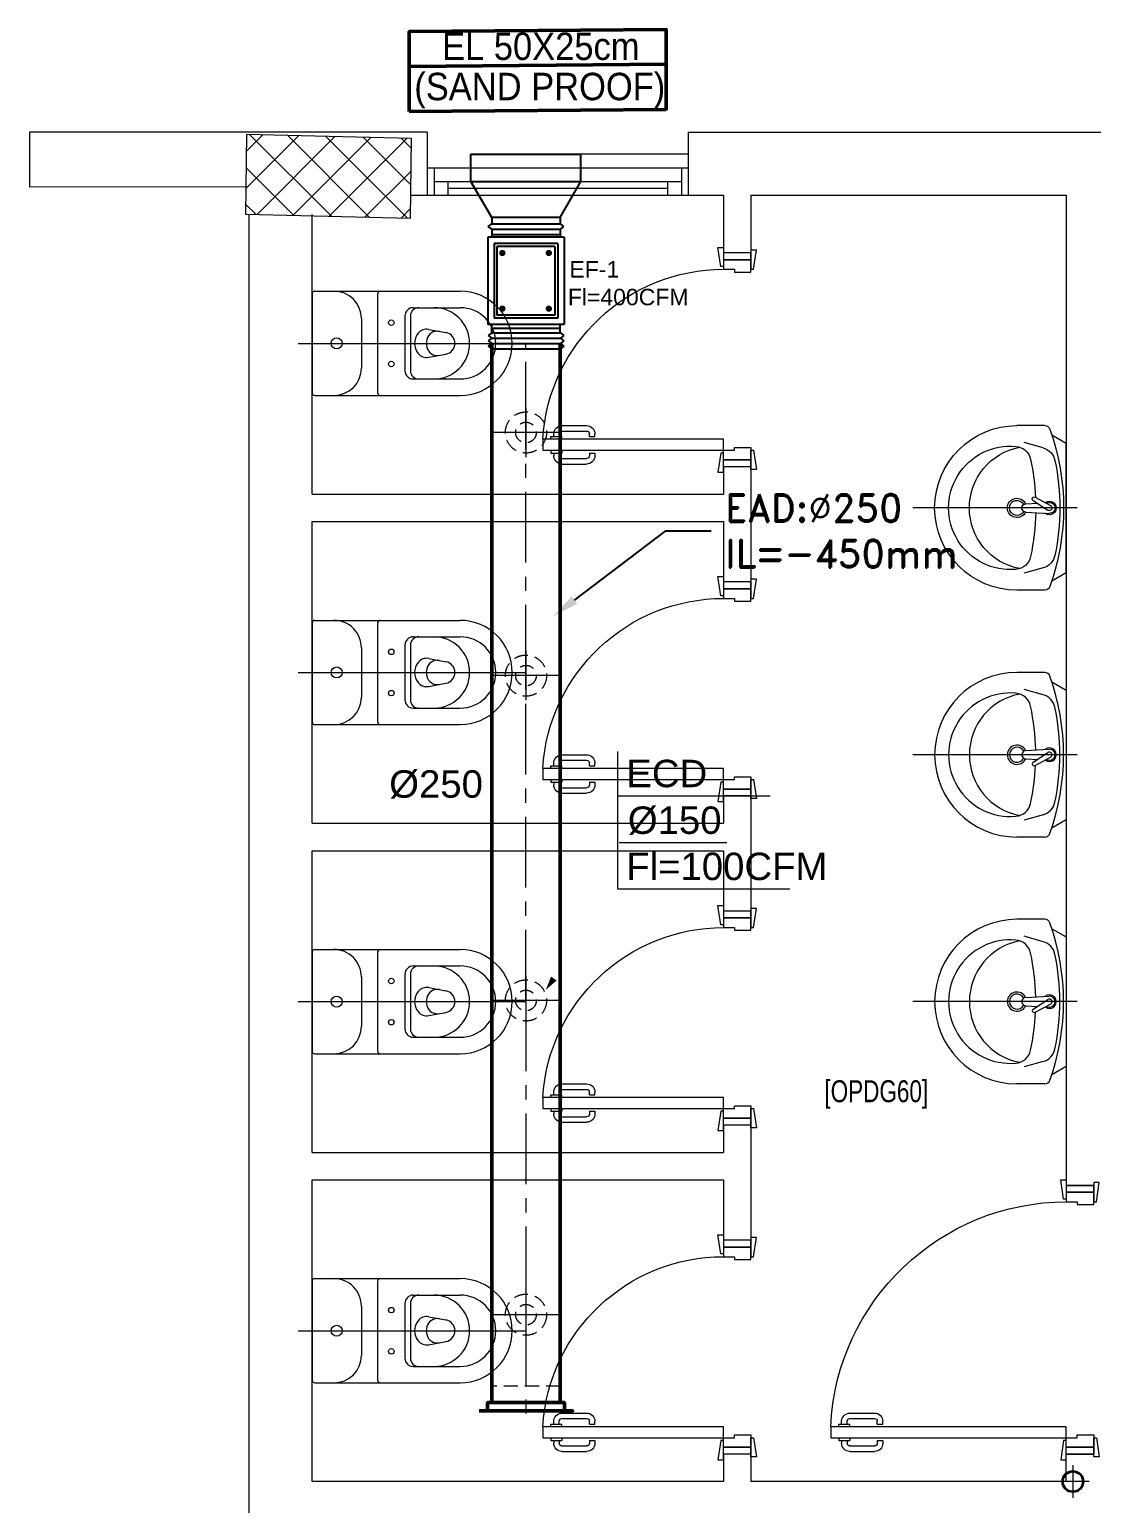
# Model space of a CAD drawing. Header units: millimetres. Extents: x -160614 to 59925, y -157025 to 0.
# Drawn here: x -141929 to -138058, y -99192 to -93818 of the extents above; entities that cross this region are included whole.
import ezdxf
from ezdxf import colors
from ezdxf.entities.mleader import LeaderData, LeaderLine
from ezdxf.enums import TextEntityAlignment as Align
from ezdxf.math import Vec2, Vec3

# ---------------------------------------------------------------- set-up
doc = ezdxf.new("R2010")
doc.units = ezdxf.units.MM
doc.header["$LTSCALE"] = 8
for name, pattern in [('AXES', [50.800000000000004, 31.75, -6.35, 6.35, -6.35]), ('CACHE', [9.524999999999999, 6.35, -3.175]), ('HIDDEN2', [4.762499999999999, 3.175, -1.5875])]:
    doc.linetypes.add(name, pattern=pattern)
doc.layers.get('0').update_dxf_attribs({"color": 9, "lineweight": 5})
for name, color, linetype in [('45', 7, 'Continuous'), ('A-EXH', 1, 'Continuous'), ('A-EXH-registers', 1, 'Continuous'), ('A-EXH-texts', 1, 'Continuous'), ('A-EXH-thin', 8, 'Continuous'), ('AC-EXHAUST-TXT', 25, 'Continuous'), ('DIFUSER EXHAUST', 1, 'Continuous'), ('MC-EX-EQPM', 2, 'Continuous'), ('MC-EX-EQPM-texts', 2, 'Continuous'), ('SN-SV', 11, 'Continuous'), ('SN-SV-thin', 8, 'Continuous')]:
    doc.layers.add(name, color=color, linetype=linetype)
for name, color, linetype, lineweight in [('72_EGR_BASE_TEXT', 9, 'Continuous', 5), ('72_EGR_EQP_TAG', 9, 'Continuous', 5), ('Aluminum', 9, 'Continuous', 5), ('C-HYDR-CTCH', 9, 'Continuous', 5), ('Hatch', 9, 'Continuous', 5), ('Proj', 9, 'Continuous', 5), ('SANIT', 9, 'Continuous', 5), ('Structure', 9, 'Continuous', 5), ('Walls', 9, 'Continuous', 5), ('Wooden Joinery', 9, 'Continuous', 5)]:
    doc.layers.add(name, color=color, linetype=linetype, lineweight=lineweight)
doc.layers.get('0').off()
doc.layers.get('0').freeze()
doc.styles.add('1808CI-X-CH-A-CLNG-1ST$0$ARIAL', font='arial.ttf', dxfattribs={"width": 0.9})
doc.styles.add('ARIAL', font='arial.ttf')
doc.styles.add('ROMAND', font='romand.shx')
doc.styles.add('X3G_ENTITY_2587FA', font='swisscl.ttf', dxfattribs={"height": 200})

# ---------------------------------------------------------------- blocks, each defined once
blk = doc.blocks.new('A$C72370EFE')
at = {"layer": 'Wooden Joinery'}
for p, q in [((-0.009999999999990905, -0.03999999999999915), (-0.01999999999998181, -0.03999999999999915)), ((-0.009999999999990905, -0.03000000000000114), (-0.01000000000010459, -0.07000000000000028)), ((0, -0.03000000000000114), (-0.009999999999990905, -0.03000000000000114)), ((0.04000000000019099, -0.03000000000000114), (0.0500000000001819, -0.03000000000000114)), ((0.0500000000001819, -0.03000000000000114), (0.05000000000029559, -0.07000000000000028)), ((0.0500000000001819, -0.03999999999999915), (0.0600000000001728, -0.03999999999999915)), ((-0.04999999999995453, -0.07000000000000028), (-0.04999999999984084, -0.1600000000000037)), ((-0.02999999999997272, -0.07000000000000028), (-0.02999999999985903, -0.1600000000000037)), ((-0.009999999999990905, -0.06000000000000227), (-0.01999999999998181, -0.06000000000000227)), ((0, -0.07000000000000028), (-0.009999999999990905, -0.07000000000000028)), ((0.04000000000019099, -0.07000000000000028), (0.0500000000001819, -0.07000000000000028)), ((0.0500000000001819, -0.06000000000000227), (0.0600000000001728, -0.06000000000000227)), ((0.07000000000016371, -0.07000000000000028), (0.07000000000005002, -0.1600000000000037)), ((0.09000000000014552, -0.07000000000000028), (0.09000000000003183, -0.1600000000000037)), ((-0.009999999999877218, -0.1700000000000017), (-0.01999999999986812, -0.1700000000000017)), ((-0.009999999999877218, -0.1900000000000048), (-0.01999999999986812, -0.1900000000000048)), ((-0.009999999999877218, -0.1700000000000017), (-0.009999999999877218, -0.1900000000000048)), ((0.05000000000006821, -0.1700000000000017), (0.06000000000005912, -0.1700000000000017)), ((0.05000000000006821, -0.1700000000000017), (0.05000000000006821, -0.1900000000000048)), ((0.05000000000006821, -0.1900000000000048), (0.06000000000005912, -0.1900000000000048))]:
    blk.add_line(p, q, dxfattribs=at)
for centre, radius, start, end in [((-0.01999999999998181, -0.07000000000000028), 0.03, 90, 180), ((0.0600000000001728, -0.07000000000000028), 0.03, 0, 90), ((-0.01999999999998181, -0.07000000000000028), 0.01, 90, 180), ((0.0600000000001728, -0.07000000000000028), 0.01, 0, 90), ((-0.01999999999986812, -0.1600000000000037), 0.03, 180, 270), ((-0.01999999999986812, -0.1600000000000037), 0.01, 180, 270), ((0.06000000000005912, -0.1600000000000037), 0.01, 270, 0), ((0.06000000000005912, -0.1600000000000037), 0.03, 270, 0)]:
    blk.add_arc(centre, radius, start, end, dxfattribs=at)
blk = doc.blocks.new('A$C5DAD61B4')
at = {"layer": 'Wooden Joinery'}
for points in [[(80.0034003558103, 959.0632679803384), (80.0034003558103, 969.0637476109405), (10.00004294095561, 979.0642272418336), (10.00004294095561, 959.0632679803384)], [(939.9976447881199, 959.063267980222), (939.9976447881199, 969.0637476109405), (1010.001002202975, 979.0642272417172), (1010.001002202742, 959.0632679802802)], [(70.00292072515003, 859.0632679803675), (70.00292072515003, 849.0627883495908), (-0.0004366899374872446, 839.0623087189888), (-0.0004366899374872446, 859.0632679803675)], [(120.005318878917, 859.0632679802511), (120.0053188809543, -0.0001446793876311858), (80.0034003580804, -0.0001446794458388467), (80.00340035604313, 859.0632679803675)], [(949.9981244192459, 859.0632679802511), (949.9981244192459, 849.062788349649), (1020.001481833868, 839.0623087189306), (1020.001481833868, 859.0632679803675)]]:
    blk.add_lwpolyline(points, close=True, dxfattribs=at)
for points in [[(45.0017216487322, 859.0632679803093), (45.0017216487322, 959.0632679803384), (20.00052257184871, 959.0632679804548), (20.00052257208154, 859.0632679804839), (45.0017216487322, 859.0632679803093)], [(45.00172164849937, 859.0632679806004), (80.00340035604313, 859.0632679803675), (80.00340035604313, 899.0651865034743), (90.0038799867034, 899.065186503125), (90.00387998693623, 959.0632679805713), (45.0017216487322, 959.0632679803384), (45.00172164849937, 859.0632679806004)], [(974.9993234954309, 859.0632679803675), (939.9976447881199, 859.0632679801929), (939.9976447878871, 899.065186503416), (929.9971651574597, 899.0651865031832), (929.997165156994, 959.0632679803966), (974.9993234949652, 959.0632679804548), (974.9993234954309, 859.0632679803675)], [(974.999323495198, 859.0632679803675), (974.9993234949652, 959.0632679804548), (1000.000522571849, 959.0632679803966), (1000.000522572082, 859.0632679803093), (974.999323495198, 859.0632679803675)]]:
    blk.add_lwpolyline(points, dxfattribs=at)
blk.add_arc((80.00340035604313, 859.0632679803675), 859.9942444320768, 272.6660275778568, 0, dxfattribs=at)
at = {"layer": 'Wooden Joinery', "xscale": 999.9999999998854, "yscale": 999.9999999998854, "zscale": 999.9999999998854, "rotation": 180}
blk.add_blockref('A$C72370EFE', (120.0053188811871, -0.000144679271215864), dxfattribs=at)
blk = doc.blocks.new('A$C268A7CF0')
at = {"layer": 'Wooden Joinery'}
for points in [[(80.00399540620856, 758.7808040424279), (80.00399540620856, 768.78128367303), (10.00063799135387, 778.7817633039231), (10.00063799135387, 758.7808040424279)], [(739.9982398385182, 758.7808040423115), (739.9982398385182, 768.78128367303), (810.0015972533729, 778.7817633038067), (810.0015972531401, 758.7808040423697)], [(70.0035157755483, 658.780804042457), (70.0035157755483, 648.7803244116803), (0.0001583604607731104, 638.7798447810783), (0.0001583604607731104, 658.780804042457)], [(120.0059139293153, 658.7808040423406), (120.0059139306541, -7.697787077631801e-05), (80.00399540778017, -7.697792898397893e-05), (80.00399540644139, 658.780804042457)], [(749.9987194696441, 658.7808040423406), (749.9987194696441, 648.7803244117385), (820.002076884266, 638.7798447810201), (820.002076884266, 658.780804042457)]]:
    blk.add_lwpolyline(points, close=True, dxfattribs=at)
for points in [[(45.00231669913046, 658.7808040423988), (45.00231669913046, 758.7808040424279), (20.00111762224697, 758.7808040425443), (20.0011176224798, 658.7808040425734), (45.00231669913046, 658.7808040423988)], [(45.00231669889763, 658.7808040426899), (80.00399540644139, 658.780804042457), (80.00399540644139, 698.7827225655637), (90.00447503710166, 698.7827225652145), (90.00447503733449, 758.7808040426607), (45.00231669913046, 758.7808040424279), (45.00231669889763, 658.7808040426899)], [(774.9999185458291, 658.780804042457), (739.9982398385182, 658.7808040422824), (739.9982398382854, 698.7827225655055), (729.9977602078579, 698.7827225652727), (729.9977602073923, 758.7808040424861), (774.9999185453635, 758.7808040425443), (774.9999185458291, 658.780804042457)], [(774.9999185455963, 658.780804042457), (774.9999185453635, 758.7808040425443), (800.001117622247, 758.7808040424861), (800.0011176224798, 658.7808040423988), (774.9999185455963, 658.780804042457)]]:
    blk.add_lwpolyline(points, dxfattribs=at)
blk.add_arc((80.00399540644139, 658.7808040424061), 659.9942444320768, 273.4747979905363, 0, dxfattribs=at)
at = {"layer": 'Wooden Joinery', "xscale": 999.9999999998854, "yscale": 999.9999999998854, "zscale": 999.9999999998854, "rotation": 180}
blk.add_blockref('A$C72370EFE', (120.0059139308869, -7.697775436099619e-05), dxfattribs=at)
blk = doc.blocks.new('A$C47696aed')
at = {"layer": 'Hatch'}
h = blk.add_hatch(dxfattribs=at)
h.set_pattern_fill('ANSI37', color=256, scale=30)
h.set_pattern_definition([(45, (0, 0), (-67.35192090801866, 67.35192090801866), []), (135, (0, 0), (-67.35192090801866, -67.35192090801864), [])])
h.paths.add_polyline_path([(50952.65890286537, 21917.90117246215), (50348.72306925309, 21909.74587517308), (50352.61760289129, 21621.33843560587), (50956.55343653914, 21629.49373293482)])
h.paths.add_polyline_path([(43791.89540090831, 21910.13626871398), (43208.39156583045, 21904.72568193334), (43188.46127167926, 21613.33456440386), (43771.96510675712, 21618.74515118473)])
h.paths.add_polyline_path([(29414.94768239791, 21902.76746834489), (28815.84806079185, 21898.68783707242), (28810.13874411537, 21605.63425206556), (29409.23836577218, 21609.71388330683)])
h.paths.add_polyline_path([(36600.15027514659, 21904.93568402808), (35998.96405953518, 21897.44341075025), (35990.7440224078, 21611.78551922669), (36591.93023801921, 21619.27779250452)])
h.paths.add_polyline_path([(22195.711284091, 21912.03166619618), (21589.25982243335, 21890.17703984305), (21603.79236787627, 21597.64019584912), (22210.24382950296, 21619.49482215126)])
h.paths.add_polyline_path([(15459.09601511549, 21901.65291435295), (14237.15456092265, 21925.59205384576), (14230.73345924378, 21629.45733883325), (15452.6749134874, 21605.51819930947)])
h.paths.add_polyline_path([(15473.19471376156, 14701.56249209866), (14258.19266025955, 14685.84594365326), (14244.72114109108, 14393.41044957307), (15459.72319467506, 14409.1269980385)])
h.paths.add_polyline_path([(15447.11996749369, 7508.402531788915), (14244.04364118952, 7492.405785581917), (14238.33432461926, 7199.352200535828), (15441.41065086798, 7215.348946750863)])
h.paths.add_polyline_path([(15465.63960820156, 309.6858390090056), (14268.95654949057, 298.2553099577781), (14271.76910867799, 3.803327153204009), (15468.45216735778, 15.23385615343796)])
h.paths.add_polyline_path([(7830.616258125294, 311.793869010402), (7227.060697460089, 308.094510771567), (7237.70771341864, 22.62184820999028), (7841.263274032848, 26.321206479799)])
h.paths.add_polyline_path([(7815.177747422822, 7509.79877678794), (7218.354856322978, 7511.359757025028), (7218.237390204333, 7210.198693469865), (7815.060281253413, 7208.637713263512)])
h.paths.add_polyline_path([(7825.051300763618, 14699.3597865398), (7205.758578153327, 14700.59416233585), (7195.164288483786, 14397.63416323066), (7814.457011074301, 14396.39978751633)])
h.paths.add_polyline_path([(7801.739301570226, 21878.73653883673), (7201.079641937271, 21893.19244854827), (7197.456919316894, 21603.55150551582), (7798.116578867892, 21589.09559578425)])
h.paths.add_polyline_path([(602.6472432142982, 21876.85598163982), (-0.001488337053160649, 21899.56074538711), (1.875025053050194, 21611.24585035467), (604.5237566044161, 21588.54108660738)])
h.paths.add_polyline_path([(610.3638571500851, 7498.560115361353), (8.32448107311211, 7491.589490585211), (11.70087736262212, 7199.976667811396), (613.7402535262518, 7206.947292556519)])
h.paths.add_polyline_path([(627.8726603421455, 303.9411883235443), (29.48482373845764, 302.9426870569623), (34.34494512947276, 2.254511000355706), (632.7327817329206, 3.253012267403392)])
h.paths.add_polyline_path([(22214.579397097, 317.2174509044307), (21608.88848152617, 304.2747025873941), (21614.60176341841, 3.064878029519605), (22220.29267904023, 16.00762631557518)])
h.paths.add_polyline_path([(22208.06104650651, 7509.692103336565), (21613.67778440121, 7492.126863068665), (21615.78000571065, 7195.545372270743), (22210.16326784715, 7213.1106125894)])
h.paths.add_polyline_path([(22199.34692327329, 14717.72705893009), (21600.38867711509, 14710.04464918235), (21604.39563797368, 14409.8781215765), (22203.35388416285, 14417.56053137523)])
h.paths.add_polyline_path([(29399.66750759375, 14702.44688404421), (28797.72565343487, 14707.13775532017), (28801.97151180845, 14415.02994536212), (29403.91336601786, 14410.33907405473)])
h.paths.add_polyline_path([(29403.40066873003, 7519.803772830868), (28799.55744955875, 7502.214949066518), (28812.9979369659, 7202.141036008017), (29413.0970021314, 7223.191262779987)])
h.paths.add_polyline_path([(29419.54605692672, 303.7849725198466), (28815.68842769251, 310.3802863666751), (28813.29913857579, 24.67363384062992), (29417.15676781023, 18.07831999403425)])
h.paths.add_polyline_path([(36618.02385220304, 314.2458957131021), (36020.72316604503, 299.6894409519155), (36029.70771449502, -0.004199135113594821), (36627.00840060203, 14.55225565703586)])
h.paths.add_polyline_path([(36610.73667342984, 7502.578379449667), (36009.4578434038, 7504.519632709214), (36010.57381078927, 7207.292859660694), (36611.85264084628, 7205.351606452141)])
h.paths.add_polyline_path([(36574.25190127268, 14706.41894276603), (35993.40506970347, 14711.10490650241), (36013.1053391262, 14421.26891946048), (36593.95217069518, 14416.58295572386)])
h.paths.add_polyline_path([(43777.60976200271, 14705.69125746773), (43180.03123245714, 14719.43538219645), (43182.04912134632, 14427.51770865754), (43779.62765115742, 14413.77358389268)])
h.paths.add_polyline_path([(43778.63715867838, 7507.120847694809), (43210.20746167819, 7499.526144873118), (43212.03521401528, 7205.380501860986), (43780.46491111722, 7212.975204620743)])
h.paths.add_polyline_path([(43815.69234047201, 309.9641928793826), (43210.43045880413, 307.3081316433345), (43211.76684186887, 2.773851530393586), (43817.02872343501, 5.429912829073146)])
h.paths.add_polyline_path([(50989.89646114851, 309.4803125930484), (50401.94159457088, 325.5450213535223), (50388.73906247644, 18.31921976106605), (50976.69392905431, 2.254511000821367)])
h.paths.add_polyline_path([(50974.12643849663, 7508.860029341886), (50370.89691945701, 7509.950705887522), (50368.93175683683, 7213.435717841612), (50972.16127587669, 7212.345041296208)])
at = {"layer": 'C-HYDR-CTCH', "color": 4, "flags": 128}
blk.add_lwpolyline([(7798.116578867892, 21589.09559578425), (7801.739301570226, 21878.73653883673), (7201.079641937278, 21893.19244854827), (7197.456919316901, 21603.55150551582), (7798.116578867892, 21589.09559578425)], dxfattribs=at)
blk = doc.blocks.new('WC manta')
at = {"layer": 'SANIT'}
for p, q in [((-0.1300000000000026, 0.1799999999999784), (-0.1300000000000021, -0.1800000000000352)), ((-0.1200000000000032, 0.1899999999999835), (0.4100000000000383, 0.1899999999998698)), ((0.1089999999999978, 0.1799999999999784), (0.1089999999999973, -0.180000000000021)), ((0.2389999999999977, 0.1299999999999812), (0.4100000000000001, 0.1299999999999955)), ((0.0499999999999976, 0.08999999999997499), (0.04999999999999849, -0.09000000000001762)), ((0.2089999999999979, 0.0999999999999801), (0.2089999999999979, -0.1000000000000085)), ((0.2289999999999979, 0.0999999999999801), (0.2289999999999979, -0.1000000000000085)), ((-0.1800000000000019, -1.4210854715202e-14), (0.6499999999999972, 0)), ((0.2955435778343052, 0.05099335474704958), (0.3580878172658544, 0.03932111432524721)), ((0.2955435778343083, -0.05099335474706379), (0.358087817265849, -0.03932111432530405)), ((0.2389999999999994, -0.1300000000000097), (0.4100000000000001, -0.1299999999999812)), ((-0.120000000000001, -0.1900000000000404), (0.410000000000077, -0.1899999999998272))]:
    blk.add_line(p, q, dxfattribs=at)
for centre, radius in [((0.1589999999999976, 0.07524999999998272), 0.01), ((-0.04000000000000181, -1.4210854715202e-14), 0.02), ((0.1589999999999976, -0.07525000000001114), 0.01)]:
    blk.add_circle(centre, radius, dxfattribs=at)
for centre, radius, start, end in [((-0.1200000000000028, 0.1799999999999784), 0.01, 90.00000000000281, 180), ((-0.05000000000000249, 0.08999999999997499), 0.1, 0, 90.0000000000015), ((0.1189999999999976, 0.1799999999999784), 0.01, 90, 180), ((0.4099999999999997, 0), 0.1899999999999977, 270, 90), ((0.2389999999999977, 0.0999999999999801), 0.03, 90, 180), ((0.2589999999999977, 0.0999999999999801), 0.03, 90, 180), ((0.3146591216085324, -1.4210854715202e-14), 0.1299999999999977, 270, 90), ((0.4099999999999997, 0), 0.1299999999999977, 270, 90), ((0.302892476788585, 1.4210854715202e-14), 0.05876042778213645, 141.5249730953281, 218.475026904783), ((0.2882053240761837, 0.01167224042180237), 0.04, 79.42885282056038, 141.5249730953252), ((0.3453775567838338, 1.4210854715202e-14), 0.05876042778213645, 166.4175867627366, 193.5824132373916), ((0.3271417994111214, 0.004405769433930118), 0.04, 79.42885282056035, 166.4175867627366), ((0.3507495635077338, -2.842170943040401e-14), 0.04, 280.5711471794227, 79.42885282056916), ((0.2882053240762104, -0.01167224042180237), 0.04, 218.4750269047819, 280.5711471794153), ((0.3271417994111308, -0.004405769433944329), 0.04, 193.5824132373898, 280.5711471793922), ((-0.0500000000000016, -0.09000000000001762), 0.1, 270.0000000000061, 0), ((0.2389999999999977, -0.1000000000000085), 0.03, 180, 270), ((0.2589999999999977, -0.1000000000000085), 0.03, 180, 270), ((-0.1200000000000023, -0.1800000000000352), 0.01, 180, 270.0000000000084), ((0.1189999999999971, -0.180000000000021), 0.01, 180, 270.0000000000009)]:
    blk.add_arc(centre, radius, start, end, dxfattribs=at)
blk = doc.blocks.new('lav-manta 60')
at = {"layer": 'SANIT'}
for p, q in [((-0.2658112752778532, -0.0528604784439608), (-0.2358005871623812, 1.4210854715202e-14)), ((-0.2358005871623803, 0), (0.2358005871623812, 1.4210854715202e-14)), ((8.881784197001252e-16, 0.04000000000002046), (-6.217248937900877e-15, -0.5599999999999739)), ((0.2658112752778532, -0.0528604784439608), (0.2358005871623812, 1.4210854715202e-14)), ((-0.3000000000000007, -0.07892544397115842), (-0.3000000000000016, -0.1799999999999926)), ((-0.2184831274915995, -0.08410578956296888), (-0.238337111529991, -0.1537086973741566)), ((-0.01500000000000323, -0.1473122635064641), (-0.01986414486488819, -0.06399025504892109)), ((0.0274395542141237, -0.120963039179756), (-0.007817085774672883, -0.0673337147440094)), ((0.03890213914203589, -0.1141610597856442), (0.008722840084338657, -0.05751880514141305)), ((0.0149999999999979, -0.1473122635064641), (0.01740925070904797, -0.1057058166811373)), ((0.01909829523756645, -0.07699205969632317), (0.01986206894530085, -0.06400790666485534)), ((0.2184831274916004, -0.08410578956296888), (0.2383371115299919, -0.1537086973741566)), ((0.2999999999999989, -0.07892544397115842), (0.299999999999998, -0.1799999999999926))]:
    blk.add_line(p, q, dxfattribs=at)
for centre, radius, start, end in [((0, -0.855681818181921), 0.84568181818193, 70.17711611698898, 109.8228838830111), ((-0.1607845660526097, -0.1005641007725586), 0.06, 101.8086224012993, 164.079387877085), ((0, -0.8696182228863449), 0.84568181818193, 78.1913775987016, 101.8086224012984), ((-2.664535259100376e-15, -0.06166307873495214), 0.02500000000000305, 320.7474472845807, 220.3679850115468), ((-9.769962616701378e-15, -0.06166307873495214), 0.02000000000000313, 353.2670776885322, 186.6820056531071), ((-9.769962616701378e-15, -0.06166307873495214), 0.009657274115586034, 25.41267285391787, 215.9577171006651), ((0.1607845660526097, -0.1005641007725586), 0.06, 15.92061212291503, 78.19137759870078), ((-0.2800000000000011, -0.07892544397115842), 0.02, 109.8228838830087, 180), ((0.2799999999999994, -0.07892544397115842), 0.02, 0, 70.17711611699127), ((-0.164536051019244, -0.1889581848927691), 0.06, 102.0882578917687, 174.8142152564765), ((0, -0.9572184320334429), 0.84568181818193, 91.1571592519256, 102.0882578917694), ((-3.552713678800501e-15, -0.1799999999999926), 0.03500000000000014, 115.3105877077287, 64.6894122922684), ((-3.552713678800501e-15, -0.1799999999999926), 0.02750000000000075, 117.1495709494952, 62.85042905050146), ((-2.664535259100376e-15, -0.1473122635064641), 0.01500000000000057, 180, 6.758042587173681e-11), ((0, -0.9572184320334429), 0.84568181818193, 88.54855929439348, 88.84397810137993), ((0.03317084667807624, -0.1175620494827143), 0.0066644162705284, 210.6851949742506, 30.68519497445045), ((0, -0.9572184320334429), 0.84568181818193, 77.9117421082308, 87.42744881614517), ((0.1645360510192404, -0.1889581848927691), 0.06, 5.185784743523504, 77.91174210823132), ((-5.329070518200751e-15, -0.1799999999999926), 0.2999999999999998, 180, 0), ((-1.77635683940025e-15, -0.2038909794933232), 0.2252122890089872, 174.8142152564765, 5.185784743523504), ((-1.77635683940025e-15, -0.1282362600928906), 0.2252122890089872, 190.6097301344279, 349.3902698655721)]:
    blk.add_arc(centre, radius, start, end, dxfattribs=at)
blk = doc.blocks.new('GF1')
at = {"layer": 'Aluminum', "color": 9}
for p, q in [((-140479.1557589744, -94322.61304256791), (-139527.7897859744, -94322.61304256925)), ((-140454.1557589744, -94322.61304256791), (-140454.1557589744, -94422.61304256791)), ((-139552.7897859744, -94322.61304256925), (-139552.7897859744, -94422.6130425692)), ((-140479.1557589744, -94422.61304256791), (-139527.7897859744, -94422.61304256925)), ((-140454.1557589744, -94372.61304256797), (-139552.7897859744, -94372.61304256925)), ((-140404.1557589744, -94372.61304256791), (-140404.1557589744, -94422.61304256791)), ((-139602.7897859744, -94397.6130425692), (-140404.1557589744, -94397.61304256797)), ((-139602.7897859744, -94372.6130425692), (-139602.7897859744, -94422.6130425692))]:
    blk.add_line(p, q, dxfattribs=at)
at = {"layer": 'Proj', "color": 9, "linetype": 'HIDDEN2', "ltscale": 25}
blk.add_line((-139527.7897859744, -94272.61304256914), (-140479.1557589744, -94272.61304256791), dxfattribs=at)
at = {"layer": 'Walls', "color": 9}
for p, q in [((-141929.3671013073, -94192.61304256803), (-141929.3671013073, -94392.81436007493)), ((-140479.1557589744, -94192.61304256803), (-141929.3671013073, -94192.61304256803)), ((-140479.1557589744, -94192.61304256803), (-140479.1557589744, -94422.61304256803)), ((-139527.7897859744, -94192.61304256803), (-137604.2614301414, -94192.61304256803)), ((-139527.7897859744, -94192.61304256914), (-139527.7897859744, -94422.61304256914)), ((-141140.0189197718, -94392.4798135318, 5.889685836021185e-07), (-141929.3671013073, -94392.81436007493, -3.544191063834592e-07)), ((-140539.5458988664, -94421.85770484369, 5.889685836021185e-07), (-140479.1557589744, -94422.61304256797)), ((-139527.7897859744, -94422.61304256797), (-139399.3671013077, -94422.61304256797)), ((-139399.3671013077, -94422.61304256797), (-139399.3671013077, -94632.61304256815)), ((-139299.3671013077, -94422.61304256803), (-138149.3671013199, -94422.61304256803)), ((-139299.3671013077, -94422.61304256803), (-139299.3671013077, -94632.61304256815)), ((-138149.3671036697, -94422.61304256803), (-138149.3671036697, -98032.61304256815)), ((-141129.3671013077, -94492.61304256803), (-141129.3671013077, -99702.61304256809)), ((-140899.3671013077, -95512.61304256815), (-140899.3671013077, -94492.61304256803)), ((-139299.3671013077, -94632.61304256809), (-139399.3671013077, -94632.61304256815)), ((-139399.3671013077, -95412.61304256797), (-139399.3671013077, -95512.61304256815)), ((-139299.3671013077, -95412.61304256809), (-139399.3671013077, -95412.61304256803)), ((-139299.3671013077, -95412.61304256803), (-139299.3671013077, -95832.61304256809)), ((-140899.3671013077, -95512.61304256815), (-139399.3671013077, -95512.61304256815)), ((-140899.3671013077, -96712.61304256815), (-140899.3671013077, -95612.61304256815)), ((-140899.3671013077, -95612.61304256815), (-139399.3671013077, -95612.61304256815)), ((-139399.3671013077, -95612.61304256815), (-139399.3671013077, -95832.61304256815)), ((-139299.3671013077, -95832.61304256809), (-139399.3671013077, -95832.61304256815)), ((-139399.3671013077, -96612.61304256797), (-139399.3671013077, -96712.61304256815)), ((-139299.3671013077, -96612.61304256809), (-139399.3671013077, -96612.61304256803)), ((-139299.3671013077, -96612.61304256803), (-139299.3671013077, -97032.61304256809)), ((-140899.3671013077, -96712.61304256815), (-139399.3671013077, -96712.61304256815)), ((-140899.3671013077, -97912.61304256815), (-140899.3671013077, -96812.61304256815)), ((-140899.3671013077, -96812.61304256815), (-139399.3671013077, -96812.61304256815)), ((-139399.3671013077, -96812.61304256815), (-139399.3671013077, -97032.6130425682)), ((-139299.3671013077, -97032.61304256809), (-139399.3671013077, -97032.61304256815)), ((-139399.3671013077, -97812.61304256797), (-139399.3671013077, -97912.61304256815)), ((-139299.3671013077, -97812.61304256809), (-139399.3671013077, -97812.61304256803)), ((-139299.3671013077, -97812.61304256797), (-139299.3671013077, -98232.61304256815)), ((-140899.3671013077, -97912.61304256815), (-139399.3671013077, -97912.61304256815)), ((-140899.3671013077, -99112.61304256815), (-140899.3671013077, -98012.61304256815)), ((-140899.3671013077, -98012.61304256815), (-139399.3671013077, -98012.61304256815)), ((-139399.3671013077, -98012.61304256815), (-139399.3671013077, -98232.61304256815)), ((-138149.3671036576, -98032.61304256826), (-138049.3671036576, -98032.61304256826)), ((-139299.3671013077, -98232.61304256809), (-139399.3671013077, -98232.61304256815)), ((-139299.3671013077, -99012.61304256809), (-139399.3671013077, -99012.61304256803)), ((-139399.3671013077, -99012.61304256809), (-139399.3671013077, -99112.61304256815)), ((-139299.3671013077, -99012.61304256809), (-139299.3671013077, -99112.61304256815)), ((-138149.3671036576, -99012.61304256832), (-138049.3671036576, -99012.61304256826)), ((-138149.3671036576, -99112.61304256815), (-138149.3671036576, -99012.61304256815)), ((-139399.3671013077, -99112.61304256815), (-140899.3671013077, -99112.61304256815)), ((-138149.3671013199, -99112.61304256815), (-139299.3671013077, -99112.61304256815))]:
    blk.add_line(p, q, dxfattribs=at)
at = {"layer": 'SANIT', "color": 9, "xscale": 999.9999999999995, "yscale": 999.9999999999995, "zscale": 999.9999999999995}
for p in [(-140769.3671013077, -94962.61304256815), (-140769.3671013077, -96162.61304256815), (-140769.3671013077, -97362.61304256815), (-140769.3671013077, -98562.61304256815)]:
    blk.add_blockref('WC manta', p, dxfattribs=at)
at = {"layer": 'SANIT', "color": 9, "yscale": 1000.000000000223, "zscale": 1000.000000000223, "rotation": 270}
for p, xscale in [((-138149.367101713, -95562.6130425682), -1000.000000000223), ((-138149.367101713, -96462.6130425682), 1000.000000000223), ((-138149.367101713, -97362.6130425682), 1000.000000000223)]:
    blk.add_blockref('lav-manta 60', p, dxfattribs=dict(at, xscale=xscale))
at = {"layer": 'Structure', "color": 9}
blk.add_blockref('A$C47696aed', (-148338.7120464381, -116094.8675535629, 5.889685836021185e-07), dxfattribs=at)
at = {"layer": 'Wooden Joinery', "color": 9, "xscale": -1, "rotation": 270}
for name, p in [('A$C268A7CF0', (-140058.1479053504, -95432.61416019034)), ('A$C268A7CF0', (-140058.1479053504, -96632.61416019034)), ('A$C268A7CF0', (-140058.1479053504, -97832.61416019034)), ('A$C5DAD61B4', (-139008.4303716378, -99032.61356514)), ('A$C268A7CF0', (-140058.1479053504, -99032.61416019034))]:
    blk.add_blockref(name, p, dxfattribs=at)
at = {"layer": '72_EGR_BASE_TEXT', "color": 9, "insert": (-138842.1663777853, -97649.35790950165), "char_height": 80, "attachment_point": 2, "style": 'X3G_ENTITY_2587FA'}
blk.add_mtext('[OPDG60]', dxfattribs=at)
blk = doc.blocks.new('F_VS')
at = {"linetype": 'Continuous'}
blk.add_circle((0, 0), 0.5, dxfattribs=at)

msp = doc.modelspace()

# ---------------------------------------------------------------- linework, layer by layer
at = {"layer": '45', "color": 2}
for p, q in [((-140257.248262179, -94536.78832687263), (-140244.3671013162, -94527.01656992559)), ((-140244.3671013162, -94527.01656992559), (-139993.9031102256, -94527.01656992559)), ((-139981.0219493554, -94536.78832687263), (-139993.9031102256, -94527.01656992559)), ((-140244.3671013162, -94546.56008393888), (-140257.248262179, -94536.78832687263)), ((-140244.3671013162, -94546.56008393888), (-139993.9031102256, -94546.56008393888)), ((-139993.9031102703, -94546.56008393888), (-139981.0219493554, -94536.78832687263)), ((-140235.6222233892, -94598.6757023466), (-140235.6222233892, -94870.76854415063)), ((-140003.111979273, -94598.6757023466), (-140235.6222233892, -94598.6757023466)), ((-140003.111979273, -94598.6757023466), (-140003.111979273, -94870.76854415063)), ((-140003.111979273, -94870.76854415063), (-140235.6222233892, -94870.76854415063)), ((-140244.3671013162, -94923.78489388351), (-140257.248262179, -94933.55665094976)), ((-140257.248262179, -94933.55665094976), (-140244.3671013162, -94943.3284078968)), ((-140244.3671013162, -94943.3284078968), (-140257.2482622237, -94953.10016496305)), ((-140257.2482622237, -94953.10016496305), (-140244.3671013609, -94962.8719219697)), ((-140244.3671013162, -94923.78489388351), (-139993.9031102256, -94923.78489388351)), ((-140244.3671013162, -94943.3284078968), (-139993.9031102256, -94943.3284078968)), ((-139993.9031102703, -94923.78489388351), (-139981.0219493554, -94933.55665094976)), ((-139981.0219493554, -94933.55665094976), (-139993.9031102256, -94943.3284078968)), ((-139993.9031102256, -94943.3284078968), (-139981.0219493554, -94953.10016496305)), ((-139981.0219493554, -94953.10016496305), (-139993.9031102256, -94962.8719219697)), ((-140244.3671013162, -94962.8719219697), (-140257.2482622237, -94972.64367897634)), ((-140257.2482622237, -94972.64367897634), (-140244.3671013609, -94982.41543604259)), ((-140244.3671013162, -94962.8719219697), (-139993.9031102256, -94962.8719219697)), ((-140244.3671013162, -94982.41543604259), (-139993.9031102256, -94982.41543604259)), ((-140244.3671013162, -94982.41543604259), (-139993.9031102256, -94982.41543604259)), ((-139993.9031102256, -94962.8719219697), (-139981.0219493554, -94972.64367897634)), ((-139981.0219493554, -94972.64367897634), (-139993.9031102256, -94982.41543604259))]:
    msp.add_line(p, q, dxfattribs=at)
at = {"layer": '45', "color": 6}
for p, q in [((-140258.6013891519, -94575.69653655414), (-140258.6013891519, -94893.7477099431)), ((-139980.1328134731, -94575.69653655414), (-140258.6013891519, -94575.69653655414)), ((-139980.1328134731, -94575.69653655414), (-139980.1328134731, -94893.7477099431)), ((-139980.1328134731, -94893.7477099431), (-140258.6013891519, -94893.7477099431))]:
    msp.add_line(p, q, dxfattribs=at)
at = {"layer": '45', "color": 7}
for p, q in [((-140225.1326693193, -94609.16525639419), (-140225.1326693193, -94860.27899016265)), ((-140013.6015333132, -94609.16525639419), (-140225.1326693193, -94609.16525639419)), ((-140013.6015333132, -94609.16525639419), (-140013.6015333132, -94860.27899016265)), ((-140013.6015333132, -94860.27899016265), (-140225.1326693193, -94860.27899016265))]:
    msp.add_line(p, q, dxfattribs=at)
at = {"layer": '45', "color": 2, "const_width": 11.48958288347603}
for points in [[(-140205.3845468507, -94627.45564259414, -1), (-140205.3845468507, -94638.94522554998, -1)], [(-140036.0776782826, -94627.45564259414, -1), (-140036.0776782826, -94638.94522554998, -1)], [(-140205.3845468507, -94830.49902094726, -1), (-140205.3845468507, -94841.9886039031, -1)], [(-140036.0776782826, -94830.49902094726, -1), (-140036.0776782826, -94841.9886039031, -1)]]:
    msp.add_lwpolyline(points, format="xyb", close=True, dxfattribs=at)
at = {"layer": 'A-EXH', "lineweight": 25, "ltscale": 1.02}
for p, q in [((-139994.3671013162, -94503.30069942598), (-140244.3671013162, -94503.30069942598)), ((-140244.3671013162, -94503.30069942598), (-140244.3671013162, -94527.01656986598)), ((-139994.3671013162, -94503.30069942598), (-139994.3671013162, -94527.01656986598)), ((-140244.3671013162, -94546.56008393888), (-140244.3671013162, -94575.69653655414)), ((-139994.3671013162, -94567.05990136985), (-140244.3671013162, -94567.05990136985)), ((-139994.3671013162, -94546.56008393888), (-139994.3671013162, -94575.69653655414)), ((-140244.3671013162, -94923.78489388351), (-140244.3671013162, -94894.32117719774)), ((-139994.3671013162, -94923.78489388351), (-139994.3671013162, -94894.32117719774)), ((-139994.3671013162, -94908.30016542797), (-140244.3671013162, -94908.30016542797)), ((-140244.3671013162, -95004.01168019895), (-140244.3671013162, -94982.41543604259)), ((-139994.3671013162, -95004.01168019895), (-139994.3671013162, -94982.41543604259))]:
    msp.add_line(p, q, dxfattribs=at)
at = {"layer": 'A-EXH', "lineweight": 50, "ltscale": 1.014}
for p, q in [((-140244.3671013162, -95287.6870617402), (-140244.3671013162, -94964.69676901225)), ((-139994.3671013162, -95287.6870617402), (-139994.3671013162, -94964.69676901225)), ((-140244.3671013162, -96174.080168618), (-140244.3671013162, -95287.6870617402)), ((-139994.3671013162, -96174.080168618), (-139994.3671013162, -95287.6870617402)), ((-140244.3671013162, -97358.457624687), (-140244.3671013162, -96174.080168618)), ((-139994.3671013162, -97358.457624687), (-139994.3671013162, -96174.080168618)), ((-140244.3671013162, -97358.457624687), (-140244.3671013162, -98504.13632972364)), ((-139994.3671013162, -97358.457624687), (-139994.3671013162, -98504.13632972364)), ((-140244.3671013162, -98504.13632972364), (-140244.3671013162, -98824.63391198043)), ((-139994.3671013162, -98504.13632972364), (-139994.3671013162, -98824.63391198043))]:
    msp.add_line(p, q, dxfattribs=at)
msp.add_lwpolyline([(-140289.3671013162, -98854.63391192083), (-140259.3671013162, -98854.63391192083), (-140259.3671013162, -98824.63391198043), (-139979.3671013162, -98824.63391198043), (-139979.3671013162, -98854.63391192083), (-139949.3671013088, -98854.63391192083), (-140259.3671013162, -98854.63391192083)], dxfattribs=at)
at = {"layer": 'A-EXH-registers', "linetype": 'CACHE', "lineweight": 20, "ltscale": 1.014}
for centre, radius in [((-140119.3671013162, -95287.6870617402), 75), ((-140119.3671013162, -95287.6870617402), 37.5), ((-140119.3671013162, -96174.080168618), 75), ((-140119.3671013162, -96174.080168618), 37.5), ((-140119.3671013162, -97358.457624687), 75), ((-140119.3671013162, -97358.457624687), 37.5), ((-140119.3671013162, -98504.13632972364), 75), ((-140119.3671013162, -98504.13632972364), 37.5)]:
    msp.add_circle(centre, radius, dxfattribs=at)
at = {"layer": 'A-EXH-texts', "lineweight": 20, "ltscale": 1.014}
for p, q in [((-139785.2881852732, -96451.26396162633), (-139785.2881852732, -96951.36396159057)), ((-139785.2881852732, -96612.6418151987), (-139228.9473471389, -96612.6418151987)), ((-139779.8993721799, -96782.99197436695), (-139386.8600347162, -96782.99197436695)), ((-139785.6974622206, -96951.36396159057), (-139156.7781793297, -96951.36396159057))]:
    msp.add_line(p, q, dxfattribs=at)
at = {"layer": 'A-EXH-texts', "linetype": 'Continuous', "lineweight": 20, "ltscale": 1.014}
msp.add_lwpolyline([(-139785.2881852732, -96951.36396159057, 0, 0, 0), (-140046.6873842896, -97319.16594923858, 0, 0, 0), (-140046.6873842896, -97319.16594923858, 0, 25, 0), (-140017.7221527145, -97278.4103930128, 0, 0, 0)], format="xyseb", dxfattribs=at)
at = {"layer": 'A-EXH-thin', "linetype": 'AXES', "lineweight": 20, "ltscale": 1.014}
for p, q in [((-140119.3671013162, -95287.6870617402), (-140119.3671013162, -94964.69676901225)), ((-140119.3671013162, -95197.6870616806), (-140119.3671013162, -95377.6870617402)), ((-139994.3671013162, -95287.6870617402), (-140244.3671013162, -95287.6870617402)), ((-140119.3671013162, -96174.080168618), (-140119.3671013162, -95287.6870617402)), ((-140119.3671013162, -96084.08016867761), (-140119.3671013162, -96264.080168618)), ((-139994.3671013162, -96174.080168618), (-140244.3671013162, -96174.080168618)), ((-140119.3671013162, -97358.457624687), (-140119.3671013162, -96174.080168618)), ((-140119.3671013162, -97268.457624687), (-140119.3671013162, -97448.457624687)), ((-139994.3671013162, -97358.457624687), (-140244.3671013162, -97358.457624687)), ((-140119.3671013162, -97358.457624687), (-140119.3671013162, -98504.13632972364)), ((-140119.3671013162, -98414.13632972364), (-140119.3671013162, -98594.13632972364)), ((-139994.3671013162, -98504.13632972364), (-140244.3671013162, -98504.13632972364)), ((-140119.3671013162, -98504.13632972364), (-140119.3671013162, -98887.13391198043))]:
    msp.add_line(p, q, dxfattribs=at)
at = {"layer": 'A-EXH-thin', "linetype": 'CACHE', "lineweight": 20, "ltscale": 1.014}
msp.add_line((-139994.3671013162, -98764.63391198043), (-140244.3671013162, -98764.63391198043), dxfattribs=at)
at = {"layer": 'DIFUSER EXHAUST', "lineweight": 50, "ltscale": 1.031}
for p, q in [((-140544.7483839567, -93952.82727714127), (-139608.5396742105, -93945.34519880218)), ((-140544.7483839567, -94117.97683694458), (-139608.5396742105, -94110.49475860549))]:
    msp.add_line(p, q, dxfattribs=at)
msp.add_lwpolyline([(-139608.5396742105, -94112.93304589932), (-139608.5396742105, -93818.34519880218), (-140544.7483839567, -93825.82727714127), (-140544.7483839567, -94117.97683694458)], dxfattribs=at)
at = {"layer": 'MC-EX-EQPM', "ltscale": 1.014}
for p, q in [((-140319.9522065715, -94372.61304260616), (-140319.9522065715, -94272.61304260616)), ((-140319.9522065715, -94272.61304260616), (-139918.7819960461, -94272.61304260616)), ((-139918.7819960461, -94372.61304260616), (-139918.7819960461, -94272.61304260616)), ((-140244.3671013162, -94503.30069942598), (-140319.9522065715, -94372.61304260616)), ((-140319.9522065715, -94372.61304260616), (-139918.7819960461, -94372.61304260616)), ((-139994.3671013162, -94503.30069942598), (-139918.7819960461, -94372.61304260616))]:
    msp.add_line(p, q, dxfattribs=at)
at = {"layer": 'SN-SV', "lineweight": 35}
for centre in [(-138125.6873338511, -99112.35066770413, 5.89026791263032e-07), (-138125.542539553, -99112.35066770413, 5.89026791263032e-07)]:
    msp.add_circle(centre, 37.5, dxfattribs=at)
at = {"layer": 'SN-SV-thin', "linetype": 'AXES', "lineweight": 20}
for p, q in [((-138125.6873338511, -99052.35066770413, 5.89026791263032e-07), (-138125.6873338511, -99172.35066770413, 5.89026791263032e-07)), ((-138125.542539553, -99052.35066770413, 5.89026791263032e-07), (-138125.542539553, -99172.35066770413, 5.89026791263032e-07)), ((-138065.6873338511, -99112.35066770413, 5.89026791263032e-07), (-138185.6873338511, -99112.35066770413, 5.89026791263032e-07))]:
    msp.add_line(p, q, dxfattribs=at)

# ---------------------------------------------------------------- block references
at = {"layer": '72_EGR_EQP_TAG'}
msp.add_blockref('GF1', (0, 0), dxfattribs=at)
at = {"layer": 'SN-SV', "yscale": 75, "zscale": 75}
for p, xscale in [((-138125.6873338511, -99112.35066770413, 5.89026791263032e-07), -75), ((-138125.542539553, -99112.35066770413, 5.89026791263032e-07), 75)]:
    msp.add_blockref('F_VS', p, dxfattribs=dict(at, xscale=xscale))

# ---------------------------------------------------------------- texts
at = {"layer": 'A-EXH-texts', "lineweight": 15, "style": 'ARIAL'}
for s, p in [('Ø250', (-140617.9874810994, -96619.15236963157)), ('ECD', (-139753.4683801205, -96580.82201005344)), ('Ø150', (-139748.0795670272, -96751.17216922168)), ('Fl=100CFM', (-139753.8776570604, -96919.5441564453))]:
    msp.add_text(s, height=100, dxfattribs=at).set_placement(p)
at = {"layer": 'DIFUSER EXHAUST', "lineweight": 50, "ltscale": 1.031, "style": '1808CI-X-CH-A-CLNG-1ST$0$ARIAL', "width": 0.9000000000000001}
for s, p in [('EL 50X25cm', (-140065.3755333672, -93929.67251969618)), ('(SAND PROOF)', (-140068.9811930816, -94076.20761327277))]:
    msp.add_text(s, height=100, dxfattribs=at).set_placement(p, align=Align.CENTER)
at = {"layer": 'MC-EX-EQPM-texts', "lineweight": 15, "style": 'ARIAL'}
for s, p in [('EF-1', (-139960.9584589869, -94722.82848723058)), ('Fl=400CFM', (-139966.8111192927, -94823.85167957668))]:
    msp.add_text(s, height=60, dxfattribs=at).set_placement(p)

# ---------------------------------------------------------------- leaders
at = {"layer": 'AC-EXHAUST-TXT'}
ml = msp.add_multileader_mtext('Standard', dxfattribs=at)
ml.set_content('{\\C152;\\c12285479;EAD:%%C250}\\P{\\C1;IL=-450mm}', color=256, style='ROMAND')
ml.set_leader_properties(color=256)
ml.build(insert=Vec2(0, 0))
ml.multileader.update_dxf_attribs({"text_left_attachment_type": 2, "text_right_attachment_type": 2, "dogleg_length": 487.7051664219338, "arrow_head_size": 100})
ctx = ml.context
ctx.base_point, ctx.char_height, ctx.arrow_head_size, ctx.landing_gap_size, ctx.plane_origin, ctx.plane_x_axis, ctx.plane_y_axis = Vec3(-139443.7266634156, -95646.22033436135, 4.194520057887719e-09), 100, 100, 50, Vec3(-134441.1247831118, -100956.6631637554, -1.154786174164732e-08), Vec3(0.9999999999453071, -1.045877037983423e-05, 3.383039458371172e-23), Vec3(1.045877037983423e-05, 0.9999999999453071, 2.964448994077268e-12)
ctx.left_attachment, ctx.right_attachment = 2, 2
notes = []
notes.append((ctx, [(0, (1, 1, 0), (-139609.2927289904, -95646.21860274389, 4.194520057882119e-09), (0.9999999999453071, -1.045877037983423e-05, 3.383039458371172e-23), 165.5660655838383, [(2, [(-140022.0999236822, -95959.04778486755, 3.267141104786741e-09)], 0, [])])]))
ctx.mtext.insert, ctx.mtext.text_direction, ctx.mtext.rotation, ctx.mtext.flow_direction, ctx.mtext.extrusion = Vec3(-139393.7252689156, -95512.88752397383, 4.58977992376638e-09), Vec3(0.9999999999453071, -1.045877037983423e-05, 3.383039458371172e-23), 6.283174848409206, 5, Vec3(-3.100452516275057e-17, -2.964448993913593e-12, 1)
for ctx, leaders in notes:
    for number, flags, end, landing, length, lines in leaders:
        leader = LeaderData()
        leader.index, (leader.has_last_leader_line, leader.has_dogleg_vector, leader.attachment_direction) = number, flags
        leader.last_leader_point, leader.dogleg_vector, leader.dogleg_length = Vec3(end), Vec3(landing), length
        for number, points, colour, breaks in lines:
            line = LeaderLine()
            line.index, line.vertices, line.color, line.breaks = number, Vec3.list(points), colors.encode_raw_color(colour), breaks
            leader.lines.append(line)
        ctx.leaders.append(leader)

doc.saveas('drawing.dxf')
